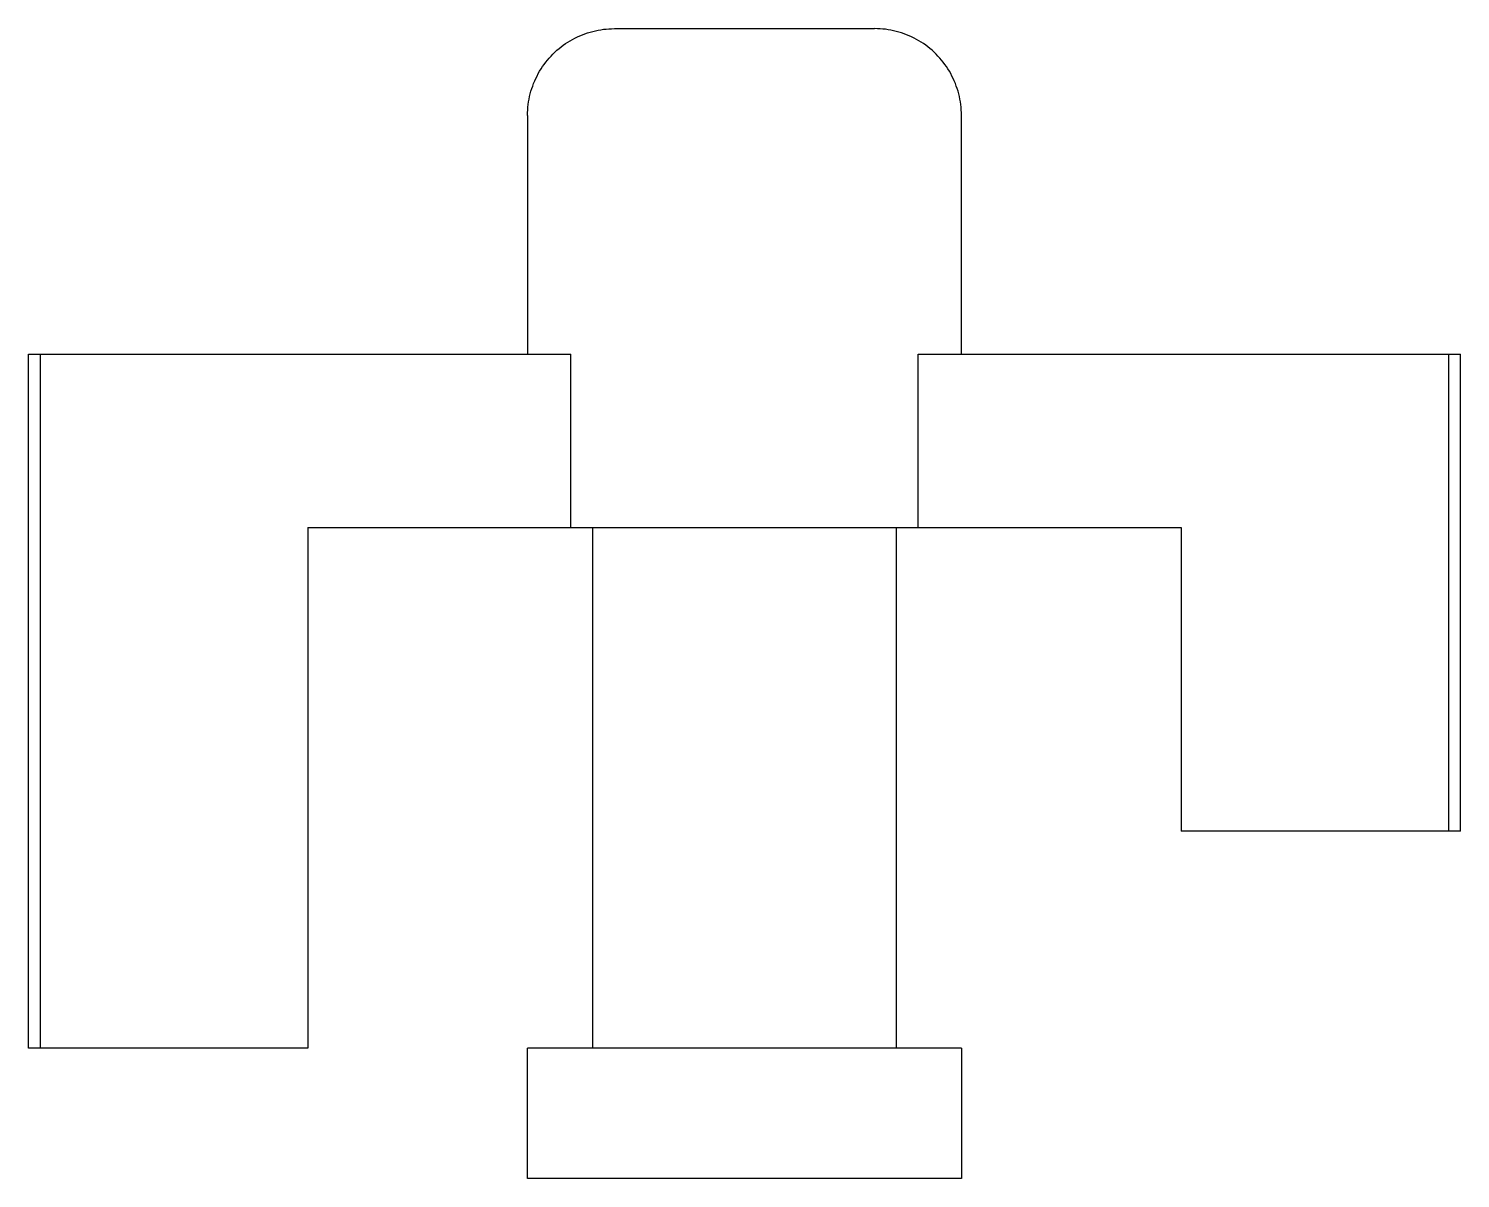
# Model space of a CAD drawing. Header units: metres. Extents: x -16.5 to 16.5, y -15 to 11.5.
import ezdxf

# ---------------------------------------------------------------- set-up
doc = ezdxf.new("R2010")
doc.units = ezdxf.units.M

msp = doc.modelspace()

# ---------------------------------------------------------------- linework, layer by layer
for points in [[(-5, 9.5), (-4.999, 9.563), (-4.996, 9.626), (-4.991, 9.688), (-4.984, 9.751), (-4.975, 9.813), (-4.965, 9.875), (-4.952, 9.936), (-4.937, 9.997), (-4.921, 10.058), (-4.902, 10.118), (-4.882, 10.177), (-4.86, 10.236), (-4.836, 10.294), (-4.81, 10.351), (-4.782, 10.408), (-4.753, 10.463), (-4.722, 10.518), (-4.689, 10.572), (-4.654, 10.624), (-4.618, 10.675), (-4.58, 10.726), (-4.541, 10.775), (-4.5, 10.823), (-4.458, 10.869), (-4.414, 10.914), (-4.369, 10.958), (-4.323, 11), (-4.275, 11.041), (-4.226, 11.08), (-4.176, 11.118), (-4.124, 11.154), (-4.072, 11.189), (-4.018, 11.221), (-3.964, 11.253), (-3.908, 11.282), (-3.852, 11.31), (-3.794, 11.335), (-3.736, 11.36), (-3.678, 11.382), (-3.618, 11.402), (-3.558, 11.421), (-3.497, 11.437), (-3.436, 11.452), (-3.375, 11.465), (-3.313, 11.475), (-3.251, 11.484), (-3.188, 11.491), (-3.126, 11.496), (-3.063, 11.499), (-3, 11.5)], [(-3, 11.5), (-3, 11.5), (-3, 11.5), (-3, 11.5), (-3, 11.5), (-3, 11.5), (-3, 11.5), (-3, 11.5), (-3, 11.5), (-3, 11.5), (-3, 11.5), (-3, 11.5), (-3, 11.5), (-3, 11.5), (-3, 11.5), (-3, 11.5), (-3, 11.5), (-3, 11.5), (-3, 11.5), (-3, 11.5), (-3, 11.5), (-3, 11.5), (-3, 11.5), (-3, 11.5), (-3, 11.5), (-3, 11.5), (-3, 11.5), (-3, 11.5), (-3, 11.5), (-3, 11.5), (-3, 11.5), (-3, 11.5), (-3, 11.5), (-3, 11.5), (-3, 11.5), (-3, 11.5), (-3, 11.5), (-3, 11.5), (-3, 11.5), (-3, 11.5), (-3, 11.5), (-3, 11.5), (-3, 11.5), (-3, 11.5), (-3, 11.5), (-3, 11.5), (-3, 11.5), (-3, 11.5), (-3, 11.5), (-3, 11.5), (-3, 11.5)], [(-3, 11.5), (-2.979, 11.5), (-2.958, 11.5), (-2.937, 11.5), (-2.898, 11.5), (-2.836, 11.5), (-2.774, 11.5), (-2.712, 11.5), (-2.617, 11.5), (-2.517, 11.5), (-2.417, 11.5), (-2.307, 11.5), (-2.174, 11.5), (-2.041, 11.5), (-1.908, 11.5), (-1.757, 11.5), (-1.597, 11.5), (-1.438, 11.5), (-1.276, 11.5), (-1.099, 11.5), (-0.921, 11.5), (-0.744, 11.5), (-0.561, 11.5), (-0.374, 11.5), (-0.187, 11.5), (0, 11.5), (0.187, 11.5), (0.374, 11.5), (0.561, 11.5), (0.744, 11.5), (0.921, 11.5), (1.099, 11.5), (1.276, 11.5), (1.438, 11.5), (1.597, 11.5), (1.757, 11.5), (1.908, 11.5), (2.041, 11.5), (2.174, 11.5), (2.307, 11.5), (2.417, 11.5), (2.517, 11.5), (2.617, 11.5), (2.712, 11.5), (2.774, 11.5), (2.836, 11.5), (2.898, 11.5), (2.937, 11.5), (2.958, 11.5), (2.979, 11.5), (3, 11.5)], [(5, 9.5), (4.999, 9.563), (4.996, 9.626), (4.991, 9.688), (4.984, 9.751), (4.975, 9.813), (4.965, 9.875), (4.952, 9.936), (4.937, 9.997), (4.921, 10.058), (4.902, 10.118), (4.882, 10.177), (4.86, 10.236), (4.836, 10.294), (4.81, 10.351), (4.782, 10.408), (4.753, 10.463), (4.722, 10.518), (4.689, 10.572), (4.654, 10.624), (4.618, 10.675), (4.58, 10.726), (4.541, 10.775), (4.5, 10.823), (4.458, 10.869), (4.414, 10.914), (4.369, 10.958), (4.323, 11), (4.275, 11.041), (4.226, 11.08), (4.176, 11.118), (4.124, 11.154), (4.072, 11.189), (4.018, 11.221), (3.964, 11.253), (3.908, 11.282), (3.852, 11.31), (3.794, 11.335), (3.736, 11.36), (3.678, 11.382), (3.618, 11.402), (3.558, 11.421), (3.497, 11.437), (3.436, 11.452), (3.375, 11.465), (3.313, 11.475), (3.251, 11.484), (3.188, 11.491), (3.126, 11.496), (3.063, 11.499), (3, 11.5)], [(-5, 9.5), (-5, 9.39), (-5, 9.28), (-5, 9.17), (-5, 9.06), (-5, 8.95), (-5, 8.84), (-5, 8.73), (-5, 8.62), (-5, 8.51), (-5, 8.4), (-5, 8.29), (-5, 8.18), (-5, 8.07), (-5, 7.96), (-5, 7.85), (-5, 7.74), (-5, 7.63), (-5, 7.52), (-5, 7.41), (-5, 7.3), (-5, 7.19), (-5, 7.08), (-5, 6.97), (-5, 6.86), (-5, 6.75), (-5, 6.64), (-5, 6.53), (-5, 6.42), (-5, 6.31), (-5, 6.2), (-5, 6.09), (-5, 5.98), (-5, 5.87), (-5, 5.76), (-5, 5.65), (-5, 5.54), (-5, 5.43), (-5, 5.32), (-5, 5.21), (-5, 5.1), (-5, 4.99), (-5, 4.88), (-5, 4.77), (-5, 4.66), (-5, 4.55), (-5, 4.44), (-5, 4.33), (-5, 4.22), (-5, 4.11), (-5, 4)], [(5, 4), (5, 4.11), (5, 4.22), (5, 4.33), (5, 4.44), (5, 4.55), (5, 4.66), (5, 4.77), (5, 4.88), (5, 4.99), (5, 5.1), (5, 5.21), (5, 5.32), (5, 5.43), (5, 5.54), (5, 5.65), (5, 5.76), (5, 5.87), (5, 5.98), (5, 6.09), (5, 6.2), (5, 6.31), (5, 6.42), (5, 6.53), (5, 6.64), (5, 6.75), (5, 6.86), (5, 6.97), (5, 7.08), (5, 7.19), (5, 7.3), (5, 7.41), (5, 7.52), (5, 7.63), (5, 7.74), (5, 7.85), (5, 7.96), (5, 8.07), (5, 8.18), (5, 8.29), (5, 8.4), (5, 8.51), (5, 8.62), (5, 8.73), (5, 8.84), (5, 8.95), (5, 9.06), (5, 9.17), (5, 9.28), (5, 9.39), (5, 9.5)], [(-16.5, -12), (-16.5, -11.68), (-16.5, -11.36), (-16.5, -11.04), (-16.5, -10.72), (-16.5, -10.4), (-16.5, -10.08), (-16.5, -9.76), (-16.5, -9.44), (-16.5, -9.12), (-16.5, -8.8), (-16.5, -8.48), (-16.5, -8.16), (-16.5, -7.84), (-16.5, -7.52), (-16.5, -7.2), (-16.5, -6.88), (-16.5, -6.56), (-16.5, -6.24), (-16.5, -5.92), (-16.5, -5.6), (-16.5, -5.28), (-16.5, -4.96), (-16.5, -4.64), (-16.5, -4.32), (-16.5, -4), (-16.5, -3.68), (-16.5, -3.36), (-16.5, -3.04), (-16.5, -2.72), (-16.5, -2.4), (-16.5, -2.08), (-16.5, -1.76), (-16.5, -1.44), (-16.5, -1.12), (-16.5, -0.8), (-16.5, -0.48), (-16.5, -0.16), (-16.5, 0.16), (-16.5, 0.48), (-16.5, 0.8), (-16.5, 1.12), (-16.5, 1.44), (-16.5, 1.76), (-16.5, 2.08), (-16.5, 2.4), (-16.5, 2.72), (-16.5, 3.04), (-16.5, 3.36), (-16.5, 3.68), (-16.5, 4)], [(-16.5, 4), (-16.5, 4), (-16.499, 4), (-16.499, 4), (-16.498, 4), (-16.497, 4), (-16.496, 4), (-16.495, 4), (-16.493, 4), (-16.491, 4), (-16.489, 4), (-16.487, 4), (-16.484, 4), (-16.481, 4), (-16.478, 4), (-16.475, 4), (-16.471, 4), (-16.468, 4), (-16.464, 4), (-16.46, 4), (-16.456, 4), (-16.451, 4), (-16.446, 4), (-16.441, 4), (-16.436, 4), (-16.431, 4), (-16.425, 4), (-16.419, 4), (-16.413, 4), (-16.407, 4), (-16.4, 4), (-16.394, 4), (-16.387, 4), (-16.38, 4), (-16.372, 4), (-16.365, 4), (-16.357, 4), (-16.349, 4), (-16.341, 4), (-16.332, 4), (-16.324, 4), (-16.315, 4), (-16.306, 4), (-16.296, 4), (-16.287, 4), (-16.277, 4), (-16.267, 4), (-16.257, 4), (-16.246, 4), (-16.236, 4), (-16.225, 4)], [(-16.225, 4), (-15.98, 4), (-15.736, 4), (-15.491, 4), (-15.247, 4), (-15.002, 4), (-14.758, 4), (-14.513, 4), (-14.269, 4), (-14.024, 4), (-13.78, 4), (-13.535, 4), (-13.291, 4), (-13.046, 4), (-12.802, 4), (-12.557, 4), (-12.313, 4), (-12.068, 4), (-11.824, 4), (-11.579, 4), (-11.335, 4), (-11.09, 4), (-10.846, 4), (-10.601, 4), (-10.357, 4), (-10.112, 4), (-9.868, 4), (-9.623, 4), (-9.379, 4), (-9.134, 4), (-8.89, 4), (-8.645, 4), (-8.401, 4), (-8.156, 4), (-7.912, 4), (-7.667, 4), (-7.423, 4), (-7.178, 4), (-6.934, 4), (-6.689, 4), (-6.445, 4), (-6.2, 4), (-5.956, 4), (-5.711, 4), (-5.467, 4), (-5.222, 4), (-4.978, 4), (-4.733, 4), (-4.489, 4), (-4.244, 4), (-4, 4)], [(-16.225, -12), (-16.225, -11.68), (-16.225, -11.36), (-16.225, -11.04), (-16.225, -10.72), (-16.225, -10.4), (-16.225, -10.08), (-16.225, -9.76), (-16.225, -9.44), (-16.225, -9.12), (-16.225, -8.8), (-16.225, -8.48), (-16.225, -8.16), (-16.225, -7.84), (-16.225, -7.52), (-16.225, -7.2), (-16.225, -6.88), (-16.225, -6.56), (-16.225, -6.24), (-16.225, -5.92), (-16.225, -5.6), (-16.225, -5.28), (-16.225, -4.96), (-16.225, -4.64), (-16.225, -4.32), (-16.225, -4), (-16.225, -3.68), (-16.225, -3.36), (-16.225, -3.04), (-16.225, -2.72), (-16.225, -2.4), (-16.225, -2.08), (-16.225, -1.76), (-16.225, -1.44), (-16.225, -1.12), (-16.225, -0.8), (-16.225, -0.48), (-16.225, -0.16), (-16.225, 0.16), (-16.225, 0.48), (-16.225, 0.8), (-16.225, 1.12), (-16.225, 1.44), (-16.225, 1.76), (-16.225, 2.08), (-16.225, 2.4), (-16.225, 2.72), (-16.225, 3.04), (-16.225, 3.36), (-16.225, 3.68), (-16.225, 4)], [(-4, 0), (-4, 0.08), (-4, 0.16), (-4, 0.24), (-4, 0.32), (-4, 0.4), (-4, 0.48), (-4, 0.56), (-4, 0.64), (-4, 0.72), (-4, 0.8), (-4, 0.88), (-4, 0.96), (-4, 1.04), (-4, 1.12), (-4, 1.2), (-4, 1.28), (-4, 1.36), (-4, 1.44), (-4, 1.52), (-4, 1.6), (-4, 1.68), (-4, 1.76), (-4, 1.84), (-4, 1.92), (-4, 2), (-4, 2.08), (-4, 2.16), (-4, 2.24), (-4, 2.32), (-4, 2.4), (-4, 2.48), (-4, 2.56), (-4, 2.64), (-4, 2.72), (-4, 2.8), (-4, 2.88), (-4, 2.96), (-4, 3.04), (-4, 3.12), (-4, 3.2), (-4, 3.28), (-4, 3.36), (-4, 3.44), (-4, 3.52), (-4, 3.6), (-4, 3.68), (-4, 3.76), (-4, 3.84), (-4, 3.92), (-4, 4)], [(4, 4), (4.244, 4), (4.489, 4), (4.733, 4), (4.978, 4), (5.222, 4), (5.467, 4), (5.711, 4), (5.956, 4), (6.2, 4), (6.445, 4), (6.689, 4), (6.934, 4), (7.178, 4), (7.423, 4), (7.667, 4), (7.912, 4), (8.156, 4), (8.401, 4), (8.645, 4), (8.89, 4), (9.134, 4), (9.379, 4), (9.623, 4), (9.868, 4), (10.112, 4), (10.357, 4), (10.601, 4), (10.846, 4), (11.09, 4), (11.335, 4), (11.579, 4), (11.824, 4), (12.068, 4), (12.313, 4), (12.557, 4), (12.802, 4), (13.046, 4), (13.291, 4), (13.535, 4), (13.78, 4), (14.024, 4), (14.269, 4), (14.513, 4), (14.758, 4), (15.002, 4), (15.247, 4), (15.491, 4), (15.736, 4), (15.98, 4), (16.225, 4)], [(4, 0), (4, 0.08), (4, 0.16), (4, 0.24), (4, 0.32), (4, 0.4), (4, 0.48), (4, 0.56), (4, 0.64), (4, 0.72), (4, 0.8), (4, 0.88), (4, 0.96), (4, 1.04), (4, 1.12), (4, 1.2), (4, 1.28), (4, 1.36), (4, 1.44), (4, 1.52), (4, 1.6), (4, 1.68), (4, 1.76), (4, 1.84), (4, 1.92), (4, 2), (4, 2.08), (4, 2.16), (4, 2.24), (4, 2.32), (4, 2.4), (4, 2.48), (4, 2.56), (4, 2.64), (4, 2.72), (4, 2.8), (4, 2.88), (4, 2.96), (4, 3.04), (4, 3.12), (4, 3.2), (4, 3.28), (4, 3.36), (4, 3.44), (4, 3.52), (4, 3.6), (4, 3.68), (4, 3.76), (4, 3.84), (4, 3.92), (4, 4)], [(16.225, 4), (16.225, 3.78), (16.225, 3.56), (16.225, 3.34), (16.225, 3.12), (16.225, 2.9), (16.225, 2.68), (16.225, 2.46), (16.225, 2.24), (16.225, 2.02), (16.225, 1.8), (16.225, 1.58), (16.225, 1.36), (16.225, 1.14), (16.225, 0.92), (16.225, 0.7), (16.225, 0.48), (16.225, 0.26), (16.225, 0.04), (16.225, -0.18), (16.225, -0.4), (16.225, -0.62), (16.225, -0.84), (16.225, -1.06), (16.225, -1.28), (16.225, -1.5), (16.225, -1.72), (16.225, -1.94), (16.225, -2.16), (16.225, -2.38), (16.225, -2.6), (16.225, -2.82), (16.225, -3.04), (16.225, -3.26), (16.225, -3.48), (16.225, -3.7), (16.225, -3.92), (16.225, -4.14), (16.225, -4.36), (16.225, -4.58), (16.225, -4.8), (16.225, -5.02), (16.225, -5.24), (16.225, -5.46), (16.225, -5.68), (16.225, -5.9), (16.225, -6.12), (16.225, -6.34), (16.225, -6.56), (16.225, -6.78), (16.225, -7)], [(16.225, 4), (16.236, 4), (16.246, 4), (16.257, 4), (16.267, 4), (16.277, 4), (16.287, 4), (16.296, 4), (16.306, 4), (16.315, 4), (16.324, 4), (16.332, 4), (16.341, 4), (16.349, 4), (16.357, 4), (16.365, 4), (16.372, 4), (16.38, 4), (16.387, 4), (16.394, 4), (16.4, 4), (16.407, 4), (16.413, 4), (16.419, 4), (16.425, 4), (16.431, 4), (16.436, 4), (16.441, 4), (16.446, 4), (16.451, 4), (16.456, 4), (16.46, 4), (16.464, 4), (16.468, 4), (16.471, 4), (16.475, 4), (16.478, 4), (16.481, 4), (16.484, 4), (16.487, 4), (16.489, 4), (16.491, 4), (16.493, 4), (16.495, 4), (16.496, 4), (16.497, 4), (16.498, 4), (16.499, 4), (16.499, 4), (16.5, 4), (16.5, 4)], [(16.5, -7), (16.5, -6.78), (16.5, -6.56), (16.5, -6.34), (16.5, -6.12), (16.5, -5.9), (16.5, -5.68), (16.5, -5.46), (16.5, -5.24), (16.5, -5.02), (16.5, -4.8), (16.5, -4.58), (16.5, -4.36), (16.5, -4.14), (16.5, -3.92), (16.5, -3.7), (16.5, -3.48), (16.5, -3.26), (16.5, -3.04), (16.5, -2.82), (16.5, -2.6), (16.5, -2.38), (16.5, -2.16), (16.5, -1.94), (16.5, -1.72), (16.5, -1.5), (16.5, -1.28), (16.5, -1.06), (16.5, -0.84), (16.5, -0.62), (16.5, -0.4), (16.5, -0.18), (16.5, 0.04), (16.5, 0.26), (16.5, 0.48), (16.5, 0.7), (16.5, 0.92), (16.5, 1.14), (16.5, 1.36), (16.5, 1.58), (16.5, 1.8), (16.5, 2.02), (16.5, 2.24), (16.5, 2.46), (16.5, 2.68), (16.5, 2.9), (16.5, 3.12), (16.5, 3.34), (16.5, 3.56), (16.5, 3.78), (16.5, 4)], [(-10.062, 0), (-9.941, 0), (-9.82, 0), (-9.699, 0), (-9.577, 0), (-9.456, 0), (-9.335, 0), (-9.214, 0), (-9.092, 0), (-8.971, 0), (-8.85, 0), (-8.729, 0), (-8.607, 0), (-8.486, 0), (-8.365, 0), (-8.244, 0), (-8.122, 0), (-8.001, 0), (-7.88, 0), (-7.759, 0), (-7.637, 0), (-7.516, 0), (-7.395, 0), (-7.274, 0), (-7.152, 0), (-7.031, 0), (-6.91, 0), (-6.789, 0), (-6.667, 0), (-6.546, 0), (-6.425, 0), (-6.304, 0), (-6.182, 0), (-6.061, 0), (-5.94, 0), (-5.819, 0), (-5.697, 0), (-5.576, 0), (-5.455, 0), (-5.334, 0), (-5.212, 0), (-5.091, 0), (-4.97, 0), (-4.849, 0), (-4.727, 0), (-4.606, 0), (-4.485, 0), (-4.364, 0), (-4.242, 0), (-4.121, 0), (-4, 0)], [(-10.062, 0), (-10.062, -0.24), (-10.062, -0.48), (-10.062, -0.72), (-10.062, -0.96), (-10.062, -1.2), (-10.062, -1.44), (-10.062, -1.68), (-10.062, -1.92), (-10.062, -2.16), (-10.062, -2.4), (-10.062, -2.64), (-10.062, -2.88), (-10.062, -3.12), (-10.062, -3.36), (-10.062, -3.6), (-10.062, -3.84), (-10.062, -4.08), (-10.062, -4.32), (-10.062, -4.56), (-10.062, -4.8), (-10.062, -5.04), (-10.062, -5.28), (-10.062, -5.52), (-10.062, -5.76), (-10.062, -6), (-10.062, -6.24), (-10.062, -6.48), (-10.062, -6.72), (-10.062, -6.96), (-10.062, -7.2), (-10.062, -7.44), (-10.062, -7.68), (-10.062, -7.92), (-10.062, -8.16), (-10.062, -8.4), (-10.062, -8.64), (-10.062, -8.88), (-10.062, -9.12), (-10.062, -9.36), (-10.062, -9.6), (-10.062, -9.84), (-10.062, -10.08), (-10.062, -10.32), (-10.062, -10.56), (-10.062, -10.8), (-10.062, -11.04), (-10.062, -11.28), (-10.062, -11.52), (-10.062, -11.76), (-10.062, -12)], [(-4, 0), (-3.879, 0), (-3.758, 0), (-3.638, 0), (-3.509, 0), (-3.371, 0), (-3.233, 0), (-3.095, 0), (-2.943, 0), (-2.79, 0), (-2.637, 0), (-2.48, 0), (-2.314, 0), (-2.148, 0), (-1.983, 0), (-1.81, 0), (-1.635, 0), (-1.459, 0), (-1.283, 0), (-1.102, 0), (-0.92, 0), (-0.738, 0), (-0.555, 0), (-0.37, 0), (-0.185, 0), (0, 0), (0.185, 0), (0.37, 0), (0.555, 0), (0.738, 0), (0.92, 0), (1.102, 0), (1.283, 0), (1.459, 0), (1.635, 0), (1.81, 0), (1.983, 0), (2.148, 0), (2.314, 0), (2.48, 0), (2.637, 0), (2.79, 0), (2.943, 0), (3.095, 0), (3.233, 0), (3.371, 0), (3.509, 0), (3.638, 0), (3.758, 0), (3.879, 0), (4, 0)], [(-3.5, 0), (-3.5, -0.24), (-3.5, -0.48), (-3.5, -0.72), (-3.5, -0.96), (-3.5, -1.2), (-3.5, -1.44), (-3.5, -1.68), (-3.5, -1.92), (-3.5, -2.16), (-3.5, -2.4), (-3.5, -2.64), (-3.5, -2.88), (-3.5, -3.12), (-3.5, -3.36), (-3.5, -3.6), (-3.5, -3.84), (-3.5, -4.08), (-3.5, -4.32), (-3.5, -4.56), (-3.5, -4.8), (-3.5, -5.04), (-3.5, -5.28), (-3.5, -5.52), (-3.5, -5.76), (-3.5, -6), (-3.5, -6.24), (-3.5, -6.48), (-3.5, -6.72), (-3.5, -6.96), (-3.5, -7.2), (-3.5, -7.44), (-3.5, -7.68), (-3.5, -7.92), (-3.5, -8.16), (-3.5, -8.4), (-3.5, -8.64), (-3.5, -8.88), (-3.5, -9.12), (-3.5, -9.36), (-3.5, -9.6), (-3.5, -9.84), (-3.5, -10.08), (-3.5, -10.32), (-3.5, -10.56), (-3.5, -10.8), (-3.5, -11.04), (-3.5, -11.28), (-3.5, -11.52), (-3.5, -11.76), (-3.5, -12)], [(3.5, -12), (3.5, -11.76), (3.5, -11.52), (3.5, -11.28), (3.5, -11.04), (3.5, -10.8), (3.5, -10.56), (3.5, -10.32), (3.5, -10.08), (3.5, -9.84), (3.5, -9.6), (3.5, -9.36), (3.5, -9.12), (3.5, -8.88), (3.5, -8.64), (3.5, -8.4), (3.5, -8.16), (3.5, -7.92), (3.5, -7.68), (3.5, -7.44), (3.5, -7.2), (3.5, -6.96), (3.5, -6.72), (3.5, -6.48), (3.5, -6.24), (3.5, -6), (3.5, -5.76), (3.5, -5.52), (3.5, -5.28), (3.5, -5.04), (3.5, -4.8), (3.5, -4.56), (3.5, -4.32), (3.5, -4.08), (3.5, -3.84), (3.5, -3.6), (3.5, -3.36), (3.5, -3.12), (3.5, -2.88), (3.5, -2.64), (3.5, -2.4), (3.5, -2.16), (3.5, -1.92), (3.5, -1.68), (3.5, -1.44), (3.5, -1.2), (3.5, -0.96), (3.5, -0.72), (3.5, -0.48), (3.5, -0.24), (3.5, 0)], [(4, 0), (4.121, 0), (4.242, 0), (4.364, 0), (4.485, 0), (4.606, 0), (4.727, 0), (4.849, 0), (4.97, 0), (5.091, 0), (5.212, 0), (5.334, 0), (5.455, 0), (5.576, 0), (5.697, 0), (5.819, 0), (5.94, 0), (6.061, 0), (6.182, 0), (6.304, 0), (6.425, 0), (6.546, 0), (6.667, 0), (6.789, 0), (6.91, 0), (7.031, 0), (7.152, 0), (7.274, 0), (7.395, 0), (7.516, 0), (7.637, 0), (7.759, 0), (7.88, 0), (8.001, 0), (8.122, 0), (8.244, 0), (8.365, 0), (8.486, 0), (8.607, 0), (8.729, 0), (8.85, 0), (8.971, 0), (9.092, 0), (9.214, 0), (9.335, 0), (9.456, 0), (9.577, 0), (9.699, 0), (9.82, 0), (9.941, 0), (10.062, 0)], [(10.062, 0), (10.062, -0.14), (10.062, -0.28), (10.062, -0.42), (10.062, -0.56), (10.062, -0.7), (10.062, -0.84), (10.062, -0.98), (10.062, -1.12), (10.062, -1.26), (10.062, -1.4), (10.062, -1.54), (10.062, -1.68), (10.062, -1.82), (10.062, -1.96), (10.062, -2.1), (10.062, -2.24), (10.062, -2.38), (10.062, -2.52), (10.062, -2.66), (10.062, -2.8), (10.062, -2.94), (10.062, -3.08), (10.062, -3.22), (10.062, -3.36), (10.062, -3.5), (10.062, -3.64), (10.062, -3.78), (10.062, -3.92), (10.062, -4.06), (10.062, -4.2), (10.062, -4.34), (10.062, -4.48), (10.062, -4.62), (10.062, -4.76), (10.062, -4.9), (10.062, -5.04), (10.062, -5.18), (10.062, -5.32), (10.062, -5.46), (10.062, -5.6), (10.062, -5.74), (10.062, -5.88), (10.062, -6.02), (10.062, -6.16), (10.062, -6.3), (10.062, -6.44), (10.062, -6.58), (10.062, -6.72), (10.062, -6.86), (10.062, -7)], [(16.225, -7), (16.102, -7), (15.978, -7), (15.855, -7), (15.732, -7), (15.609, -7), (15.485, -7), (15.362, -7), (15.239, -7), (15.116, -7), (14.992, -7), (14.869, -7), (14.746, -7), (14.623, -7), (14.499, -7), (14.376, -7), (14.253, -7), (14.13, -7), (14.006, -7), (13.883, -7), (13.76, -7), (13.637, -7), (13.513, -7), (13.39, -7), (13.267, -7), (13.144, -7), (13.02, -7), (12.897, -7), (12.774, -7), (12.651, -7), (12.527, -7), (12.404, -7), (12.281, -7), (12.158, -7), (12.034, -7), (11.911, -7), (11.788, -7), (11.665, -7), (11.541, -7), (11.418, -7), (11.295, -7), (11.172, -7), (11.048, -7), (10.925, -7), (10.802, -7), (10.679, -7), (10.555, -7), (10.432, -7), (10.309, -7), (10.186, -7), (10.062, -7)], [(16.5, -7), (16.5, -7), (16.499, -7), (16.499, -7), (16.498, -7), (16.497, -7), (16.496, -7), (16.495, -7), (16.493, -7), (16.491, -7), (16.489, -7), (16.487, -7), (16.484, -7), (16.481, -7), (16.478, -7), (16.475, -7), (16.471, -7), (16.468, -7), (16.464, -7), (16.46, -7), (16.456, -7), (16.451, -7), (16.446, -7), (16.441, -7), (16.436, -7), (16.431, -7), (16.425, -7), (16.419, -7), (16.413, -7), (16.407, -7), (16.4, -7), (16.394, -7), (16.387, -7), (16.38, -7), (16.372, -7), (16.365, -7), (16.357, -7), (16.349, -7), (16.341, -7), (16.332, -7), (16.324, -7), (16.315, -7), (16.306, -7), (16.296, -7), (16.287, -7), (16.277, -7), (16.267, -7), (16.257, -7), (16.246, -7), (16.236, -7), (16.225, -7)], [(-16.225, -12), (-16.236, -12), (-16.246, -12), (-16.257, -12), (-16.267, -12), (-16.277, -12), (-16.287, -12), (-16.296, -12), (-16.306, -12), (-16.315, -12), (-16.324, -12), (-16.332, -12), (-16.341, -12), (-16.349, -12), (-16.357, -12), (-16.365, -12), (-16.372, -12), (-16.38, -12), (-16.387, -12), (-16.394, -12), (-16.4, -12), (-16.407, -12), (-16.413, -12), (-16.419, -12), (-16.425, -12), (-16.431, -12), (-16.436, -12), (-16.441, -12), (-16.446, -12), (-16.451, -12), (-16.456, -12), (-16.46, -12), (-16.464, -12), (-16.468, -12), (-16.471, -12), (-16.475, -12), (-16.478, -12), (-16.481, -12), (-16.484, -12), (-16.487, -12), (-16.489, -12), (-16.491, -12), (-16.493, -12), (-16.495, -12), (-16.496, -12), (-16.497, -12), (-16.498, -12), (-16.499, -12), (-16.499, -12), (-16.5, -12), (-16.5, -12)], [(-10.062, -12), (-10.186, -12), (-10.309, -12), (-10.432, -12), (-10.555, -12), (-10.679, -12), (-10.802, -12), (-10.925, -12), (-11.048, -12), (-11.172, -12), (-11.295, -12), (-11.418, -12), (-11.541, -12), (-11.665, -12), (-11.788, -12), (-11.911, -12), (-12.034, -12), (-12.158, -12), (-12.281, -12), (-12.404, -12), (-12.527, -12), (-12.651, -12), (-12.774, -12), (-12.897, -12), (-13.02, -12), (-13.144, -12), (-13.267, -12), (-13.39, -12), (-13.513, -12), (-13.637, -12), (-13.76, -12), (-13.883, -12), (-14.006, -12), (-14.13, -12), (-14.253, -12), (-14.376, -12), (-14.499, -12), (-14.623, -12), (-14.746, -12), (-14.869, -12), (-14.992, -12), (-15.116, -12), (-15.239, -12), (-15.362, -12), (-15.485, -12), (-15.609, -12), (-15.732, -12), (-15.855, -12), (-15.978, -12), (-16.102, -12), (-16.225, -12)], [(5, -12), (4.965, -12), (4.93, -12), (4.895, -12), (4.83, -12), (4.727, -12), (4.623, -12), (4.52, -12), (4.362, -12), (4.195, -12), (4.028, -12), (3.846, -12), (3.624, -12), (3.402, -12), (3.181, -12), (2.928, -12), (2.662, -12), (2.397, -12), (2.127, -12), (1.831, -12), (1.535, -12), (1.239, -12), (0.935, -12), (0.623, -12), (0.312, -12), (0, -12), (-0.312, -12), (-0.623, -12), (-0.935, -12), (-1.239, -12), (-1.535, -12), (-1.831, -12), (-2.127, -12), (-2.397, -12), (-2.662, -12), (-2.928, -12), (-3.181, -12), (-3.402, -12), (-3.624, -12), (-3.846, -12), (-4.028, -12), (-4.195, -12), (-4.362, -12), (-4.52, -12), (-4.623, -12), (-4.727, -12), (-4.83, -12), (-4.895, -12), (-4.93, -12), (-4.965, -12), (-5, -12)], [(-5, -15), (-5, -14.94), (-5, -14.88), (-5, -14.82), (-5, -14.76), (-5, -14.7), (-5, -14.64), (-5, -14.58), (-5, -14.52), (-5, -14.46), (-5, -14.4), (-5, -14.34), (-5, -14.28), (-5, -14.22), (-5, -14.16), (-5, -14.1), (-5, -14.04), (-5, -13.98), (-5, -13.92), (-5, -13.86), (-5, -13.8), (-5, -13.74), (-5, -13.68), (-5, -13.62), (-5, -13.56), (-5, -13.5), (-5, -13.44), (-5, -13.38), (-5, -13.32), (-5, -13.26), (-5, -13.2), (-5, -13.14), (-5, -13.08), (-5, -13.02), (-5, -12.96), (-5, -12.9), (-5, -12.84), (-5, -12.78), (-5, -12.72), (-5, -12.66), (-5, -12.6), (-5, -12.54), (-5, -12.48), (-5, -12.42), (-5, -12.36), (-5, -12.3), (-5, -12.24), (-5, -12.18), (-5, -12.12), (-5, -12.06), (-5, -12)], [(5, -12), (5, -12.06), (5, -12.12), (5, -12.18), (5, -12.24), (5, -12.3), (5, -12.36), (5, -12.42), (5, -12.48), (5, -12.54), (5, -12.6), (5, -12.66), (5, -12.72), (5, -12.78), (5, -12.84), (5, -12.9), (5, -12.96), (5, -13.02), (5, -13.08), (5, -13.14), (5, -13.2), (5, -13.26), (5, -13.32), (5, -13.38), (5, -13.44), (5, -13.5), (5, -13.56), (5, -13.62), (5, -13.68), (5, -13.74), (5, -13.8), (5, -13.86), (5, -13.92), (5, -13.98), (5, -14.04), (5, -14.1), (5, -14.16), (5, -14.22), (5, -14.28), (5, -14.34), (5, -14.4), (5, -14.46), (5, -14.52), (5, -14.58), (5, -14.64), (5, -14.7), (5, -14.76), (5, -14.82), (5, -14.88), (5, -14.94), (5, -15)], [(5, -15), (4.965, -15), (4.93, -15), (4.895, -15), (4.83, -15), (4.727, -15), (4.623, -15), (4.52, -15), (4.362, -15), (4.195, -15), (4.028, -15), (3.846, -15), (3.624, -15), (3.402, -15), (3.181, -15), (2.928, -15), (2.662, -15), (2.397, -15), (2.127, -15), (1.831, -15), (1.535, -15), (1.239, -15), (0.935, -15), (0.623, -15), (0.312, -15), (0, -15), (-0.312, -15), (-0.623, -15), (-0.935, -15), (-1.239, -15), (-1.535, -15), (-1.831, -15), (-2.127, -15), (-2.397, -15), (-2.662, -15), (-2.928, -15), (-3.181, -15), (-3.402, -15), (-3.624, -15), (-3.846, -15), (-4.028, -15), (-4.195, -15), (-4.362, -15), (-4.52, -15), (-4.623, -15), (-4.727, -15), (-4.83, -15), (-4.895, -15), (-4.93, -15), (-4.965, -15), (-5, -15)]]:
    msp.add_lwpolyline(points)

doc.saveas('drawing.dxf')
